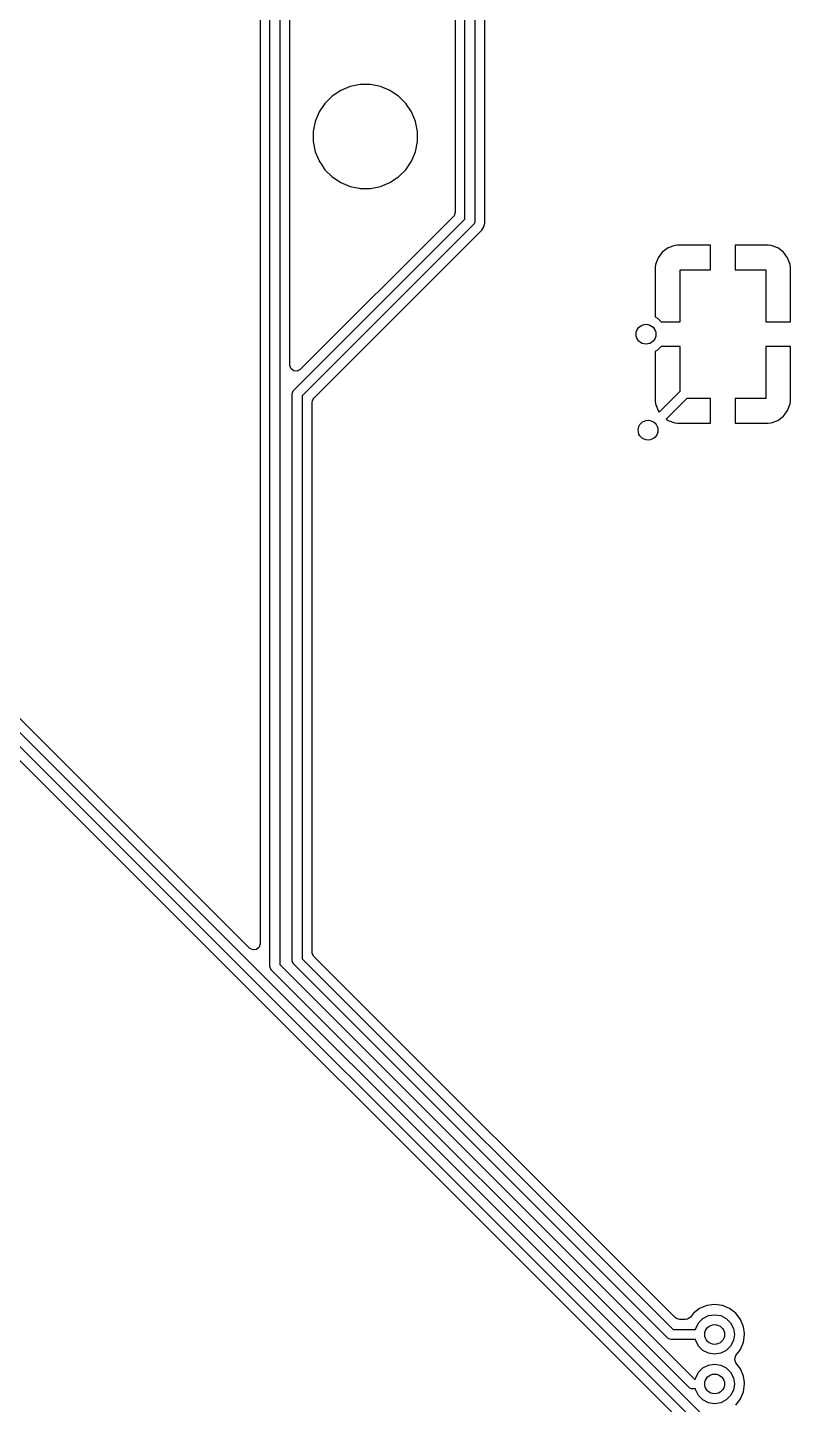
# Model space of a CAD drawing. Extents: x 51 to 261, y -150 to -32.
# Drawn here: x 98.26 to 113.66, y -99.86 to -72.04 of the extents above; entities that cross this region are included whole.
import ezdxf

# ---------------------------------------------------------------- set-up
doc = ezdxf.new("R2010")
doc.units = 0
doc.layers.add('BLACK', color=7, linetype='CONTINUOUS')

msp = doc.modelspace()

# ---------------------------------------------------------------- linework, layer by layer
at = {"layer": 'BLACK', "linetype": 'CONTINUOUS'}
for p, q in [((107.088, -75.904578), (107.088, -54.846797)), ((107.288, -54.805376), (107.288, -75.946)), ((103.151, -91.007259), (103.151, -64.363)), ((103.351, -64.363), (103.351, -90.965837)), ((103.5515, -74.13453), (103.5515, -64.6875)), ((107.4885, -75.906438), (107.4885, -65.888152)), ((106.8875, -69.674862), (106.8875, -75.770167)), ((102.9505, -70.006462), (102.9505, -90.548112)), ((102.738819, -90.635793), (85.495861, -73.392835)), ((104.406342, -73.422024), (104.260024, -73.568342)), ((104.578403, -73.307058), (104.406342, -73.422024)), ((104.769579, -73.22787), (104.578403, -73.307058)), ((104.769587, -73.227868), (104.769579, -73.22787)), ((104.97253, -73.1875), (104.769587, -73.227868)), ((104.972535, -73.1875), (104.97253, -73.1875)), ((105.179465, -73.1875), (104.972535, -73.1875)), ((105.179469, -73.1875), (105.179465, -73.1875)), ((105.382412, -73.227868), (105.179469, -73.1875)), ((105.38242, -73.22787), (105.382412, -73.227868)), ((105.558504, -73.300807), (105.38242, -73.22787)), ((105.573598, -73.307059), (105.558504, -73.300807)), ((105.631538, -73.345773), (105.573598, -73.307059)), ((105.745657, -73.422024), (105.631538, -73.345773)), ((105.891975, -73.568342), (105.745657, -73.422024)), ((85.265167, -73.44569), (111.929977, -100.110501)), ((104.260024, -73.568342), (104.145058, -73.740403)), ((105.891977, -73.568345), (105.891975, -73.568342)), ((106.006941, -73.740402), (105.891977, -73.568345)), ((111.788556, -100.251922), (85.259042, -73.722408)), ((104.065868, -73.931587), (104.0255, -74.13453)), ((104.06587, -73.931579), (104.065868, -73.931587)), ((104.145058, -73.740403), (104.06587, -73.931579)), ((106.08613, -73.93158), (106.006941, -73.740402)), ((106.1265, -74.134535), (106.08613, -73.93158)), ((103.5515, -78.858167), (103.5515, -74.13453)), ((104.0255, -74.13453), (104.0255, -74.341469)), ((106.1265, -74.341465), (106.1265, -74.134535)), ((85.671223, -74.418139), (111.50213, -100.249046)), ((104.0255, -74.341469), (104.065868, -74.544412)), ((104.065868, -74.544412), (104.06587, -74.54442)), ((104.06587, -74.54442), (104.141857, -74.727869)), ((106.006941, -74.735598), (106.08613, -74.54442)), ((106.08613, -74.54442), (106.1265, -74.341465)), ((104.141857, -74.727869), (104.145059, -74.735598)), ((104.145059, -74.735598), (104.181128, -74.78958)), ((104.181128, -74.78958), (104.260024, -74.907657)), ((105.891977, -74.907655), (106.006941, -74.735598)), ((104.260024, -74.907657), (104.406342, -75.053975)), ((104.406342, -75.053975), (104.406345, -75.053977)), ((104.406345, -75.053977), (104.578402, -75.168941)), ((105.573598, -75.168941), (105.745655, -75.053977)), ((105.745655, -75.053977), (105.891977, -74.907655)), ((104.578402, -75.168941), (104.76958, -75.24813)), ((104.76958, -75.24813), (104.948886, -75.283796)), ((104.948886, -75.283796), (104.97253, -75.288499)), ((104.97253, -75.288499), (104.972534, -75.2885)), ((104.972534, -75.2885), (104.972535, -75.2885)), ((104.972535, -75.2885), (105.179466, -75.2885)), ((105.179466, -75.2885), (105.179467, -75.288499)), ((105.179467, -75.288499), (105.38242, -75.24813)), ((105.38242, -75.24813), (105.573598, -75.168941)), ((103.630289, -79.362289), (107.088, -75.904578)), ((106.851181, -75.857848), (103.763181, -78.945848)), ((106.867815, -75.837206), (106.851181, -75.857848)), ((106.8875, -75.770167), (106.867815, -75.837206)), ((107.288, -75.946), (107.286079, -75.965509)), ((107.4885, -75.985562), (107.4885, -75.906438)), ((107.258711, -76.01671), (103.801, -79.474421)), ((106.674816, -76.884155), (107.42846, -76.130511)), ((107.271147, -76.001557), (107.258711, -76.01671)), ((107.286079, -75.965509), (107.271147, -76.001557)), ((107.42846, -76.130511), (107.468022, -76.061988)), ((107.468022, -76.061988), (107.4885, -75.985562)), ((111.188828, -76.488649), (111.073734, -76.574809)), ((111.188835, -76.488645), (111.188828, -76.488649)), ((111.323542, -76.438403), (111.188835, -76.488645)), ((111.323549, -76.438401), (111.323542, -76.438403)), ((111.383077, -76.432), (111.323549, -76.438401)), ((112.045921, -76.432), (111.383077, -76.432)), ((112.045921, -76.932), (112.045921, -76.432)), ((113.208764, -76.432), (112.545921, -76.432)), ((112.545921, -76.432), (112.545921, -76.932)), ((113.268292, -76.438401), (113.208764, -76.432)), ((113.268299, -76.438403), (113.268292, -76.438401)), ((113.403006, -76.488645), (113.268299, -76.438403)), ((113.403013, -76.488649), (113.403006, -76.488645)), ((113.518107, -76.574809), (113.403013, -76.488649)), ((110.987567, -76.689913), (110.937325, -76.82462)), ((110.987571, -76.689906), (110.987567, -76.689913)), ((111.073731, -76.574812), (110.987571, -76.689906)), ((111.073734, -76.574809), (111.073731, -76.574812)), ((113.51811, -76.574812), (113.518107, -76.574809)), ((113.60427, -76.689906), (113.51811, -76.574812)), ((113.604274, -76.689913), (113.60427, -76.689906)), ((113.654516, -76.82462), (113.604274, -76.689913)), ((105.732949, -77.826022), (106.674816, -76.884155)), ((110.937323, -76.824627), (110.930922, -76.884155)), ((110.930922, -76.884155), (110.930922, -77.883837)), ((110.937325, -76.82462), (110.937323, -76.824627)), ((111.430922, -77.982), (111.430922, -76.932)), ((111.430922, -76.932), (112.045921, -76.932)), ((112.545921, -76.932), (113.16092, -76.932)), ((113.16092, -76.932), (113.16092, -77.982)), ((113.654518, -76.824627), (113.654516, -76.82462)), ((113.660919, -76.884155), (113.654518, -76.824627)), ((113.66092, -76.884172), (113.660919, -76.884155)), ((113.66092, -77.982), (113.66092, -76.884172)), ((104.037819, -79.521152), (105.732949, -77.826022)), ((110.930922, -77.883837), (110.979114, -77.908393)), ((110.979114, -77.908393), (111.052721, -77.982)), ((111.052721, -77.982), (111.430922, -77.982)), ((113.16092, -77.982), (113.66092, -77.982)), ((110.979114, -78.555607), (110.930922, -78.580162)), ((110.930922, -78.580162), (110.930922, -79.579844)), ((111.052721, -78.482), (110.979114, -78.555607)), ((111.430922, -78.482), (111.052721, -78.482)), ((111.430922, -79.38459), (111.430922, -78.482)), ((113.66092, -78.482), (113.16092, -78.482)), ((113.16092, -78.482), (113.16092, -79.532)), ((113.66092, -79.579827), (113.66092, -78.482)), ((103.551816, -78.867013), (103.5515, -78.858167)), ((103.576233, -78.932477), (103.551816, -78.867013)), ((103.632166, -78.974349), (103.576233, -78.932477)), ((103.701858, -78.979333), (103.632166, -78.974349)), ((103.763181, -78.945848), (103.701858, -78.979333)), ((103.601, -79.433), (103.602921, -79.413491)), ((103.601, -90.891573), (103.601, -79.433)), ((103.602921, -79.413491), (103.617853, -79.377443)), ((103.617853, -79.377443), (103.630289, -79.362289)), ((103.801, -79.474421), (103.801, -90.850151)), ((104.010012, -79.579844), (104.021185, -79.541794)), ((104.021185, -79.541794), (104.037819, -79.521152)), ((111.010624, -79.804887), (111.430922, -79.38459)), ((111.566356, -79.532), (111.151185, -79.94717)), ((112.045921, -79.532), (111.566356, -79.532)), ((112.045921, -80.032), (112.045921, -79.532)), ((113.16092, -79.532), (112.545921, -79.532)), ((112.545921, -79.532), (112.545921, -80.032)), ((104.0015, -79.608833), (104.010012, -79.579844)), ((104.0015, -80.642257), (104.0015, -79.608833)), ((110.930922, -79.579844), (110.937323, -79.639372)), ((110.937323, -79.639372), (110.937325, -79.639379)), ((110.937325, -79.639379), (110.987567, -79.774086)), ((110.987567, -79.774086), (110.987571, -79.774093)), ((110.987571, -79.774093), (111.010624, -79.804887)), ((113.51811, -79.889187), (113.60427, -79.774093)), ((113.60427, -79.774093), (113.604274, -79.774086)), ((113.604274, -79.774086), (113.654516, -79.639379)), ((113.654516, -79.639379), (113.654518, -79.639372)), ((113.654518, -79.639372), (113.660919, -79.579844)), ((113.660919, -79.579844), (113.66092, -79.579827)), ((111.151185, -79.94717), (111.188828, -79.97535)), ((111.188828, -79.97535), (111.188835, -79.975354)), ((111.188835, -79.975354), (111.323542, -80.025596)), ((111.323542, -80.025596), (111.323549, -80.025598)), ((111.323549, -80.025598), (111.383077, -80.031999)), ((111.383077, -80.031999), (111.383094, -80.032)), ((111.383094, -80.032), (112.045921, -80.032)), ((112.545921, -80.032), (113.208748, -80.032)), ((113.208748, -80.032), (113.208764, -80.031999)), ((113.208764, -80.031999), (113.268292, -80.025598)), ((113.268292, -80.025598), (113.268299, -80.025596)), ((113.268299, -80.025596), (113.403006, -79.975354)), ((113.403006, -79.975354), (113.403013, -79.97535)), ((113.403013, -79.97535), (113.518107, -79.88919)), ((113.518107, -79.88919), (113.51811, -79.889187)), ((104.0015, -90.71574), (104.0015, -80.642257)), ((102.745297, -90.641825), (102.738819, -90.635793)), ((102.808853, -90.67085), (102.745297, -90.641825)), ((102.878011, -90.660906), (102.808853, -90.67085)), ((102.930815, -90.615151), (102.878011, -90.660906)), ((102.9505, -90.548112), (102.930815, -90.615151)), ((103.351, -90.965837), (111.726163, -99.341)), ((103.602921, -90.911082), (103.601, -90.891573)), ((103.617853, -90.94713), (103.602921, -90.911082)), ((103.630289, -90.962284), (103.617853, -90.94713)), ((111.179731, -98.511725), (103.630289, -90.962284)), ((103.801, -90.850151), (111.291863, -98.341015)), ((104.004334, -90.742098), (104.0015, -90.71574)), ((104.037819, -90.803421), (104.004334, -90.742098)), ((111.338594, -98.104196), (104.037819, -90.803421)), ((103.152921, -91.026768), (103.151, -91.007259)), ((103.167853, -91.062816), (103.152921, -91.026768)), ((103.180289, -91.07797), (103.167853, -91.062816)), ((111.61403, -99.511711), (103.180289, -91.07797)), ((111.827189, -97.916478), (111.701745, -98.012734)), ((111.973266, -97.855971), (111.827189, -97.916478)), ((111.973268, -97.85597), (111.973266, -97.855971)), ((112.130028, -97.835333), (111.973268, -97.85597)), ((112.13003, -97.835333), (112.130028, -97.835333)), ((112.286789, -97.85597), (112.13003, -97.835333)), ((112.286791, -97.855971), (112.286789, -97.85597)), ((112.43287, -97.916479), (112.286791, -97.855971)), ((112.558311, -98.012733), (112.43287, -97.916479)), ((111.359236, -98.12083), (111.338594, -98.104196)), ((111.426275, -98.140515), (111.359236, -98.12083)), ((111.542547, -98.140515), (111.426275, -98.140515)), ((111.584495, -98.133204), (111.542547, -98.140515)), ((111.640923, -98.092001), (111.584495, -98.133204)), ((111.701745, -98.012734), (111.640923, -98.092001)), ((111.806422, -98.205901), (111.894915, -98.117408)), ((111.894915, -98.117408), (112.006422, -98.060592)), ((112.006422, -98.060592), (112.130029, -98.041015)), ((112.130029, -98.041015), (112.253636, -98.060592)), ((112.253636, -98.060592), (112.365143, -98.117408)), ((112.365143, -98.117408), (112.453636, -98.205901)), ((112.654565, -98.138174), (112.558311, -98.012733)), ((112.715073, -98.284253), (112.654565, -98.138174)), ((111.291863, -98.341015), (111.745867, -98.341015)), ((111.745867, -98.341015), (111.749606, -98.317408)), ((111.749606, -98.317408), (111.806422, -98.205901)), ((112.453636, -98.205901), (112.510452, -98.317408)), ((112.510452, -98.317408), (112.530029, -98.441015)), ((112.530029, -98.441015), (112.510452, -98.564622)), ((112.715073, -98.284254), (112.715073, -98.284253)), ((112.733317, -98.422834), (112.715073, -98.284254)), ((112.715073, -98.597777), (112.735711, -98.441015)), ((112.735711, -98.441015), (112.733317, -98.422834)), ((111.194884, -98.524162), (111.179731, -98.511725)), ((111.205442, -98.528535), (111.194884, -98.524162)), ((111.230933, -98.539094), (111.205442, -98.528535)), ((111.250442, -98.541015), (111.230933, -98.539094)), ((111.745867, -98.541015), (111.250442, -98.541015)), ((111.749606, -98.564622), (111.745867, -98.541015)), ((111.806422, -98.676129), (111.749606, -98.564622)), ((111.894915, -98.764622), (111.806422, -98.676129)), ((112.453636, -98.676129), (112.365143, -98.764622)), ((112.510452, -98.564622), (112.453636, -98.676129)), ((112.561201, -98.865529), (112.654565, -98.743856)), ((112.654565, -98.743856), (112.715073, -98.597777)), ((112.006422, -98.821438), (111.894915, -98.764622)), ((112.130029, -98.841015), (112.006422, -98.821438)), ((112.253636, -98.821438), (112.130029, -98.841015)), ((112.365143, -98.764622), (112.253636, -98.821438)), ((112.536013, -98.951325), (112.550051, -98.88288)), ((112.561205, -99.01649), (112.536013, -98.951325)), ((112.550051, -98.88288), (112.561201, -98.865529)), ((112.654565, -99.138159), (112.561205, -99.01649)), ((111.749606, -99.317393), (111.806422, -99.205886)), ((111.806422, -99.205886), (111.894915, -99.117393)), ((111.894915, -99.117393), (112.006422, -99.060577)), ((112.006422, -99.060577), (112.130029, -99.041)), ((112.130029, -99.041), (112.253636, -99.060577)), ((112.253636, -99.060577), (112.365143, -99.117393)), ((112.365143, -99.117393), (112.453636, -99.205886)), ((112.453636, -99.205886), (112.510452, -99.317393)), ((112.715073, -99.284238), (112.654565, -99.138159)), ((112.715073, -99.284239), (112.715073, -99.284238)), ((112.732237, -99.414615), (112.715073, -99.284239)), ((111.629184, -99.524147), (111.61403, -99.511711)), ((111.665232, -99.539079), (111.629184, -99.524147)), ((111.684741, -99.541), (111.665232, -99.539079)), ((111.745867, -99.541), (111.684741, -99.541)), ((111.726163, -99.341), (111.745867, -99.341)), ((111.745867, -99.341), (111.749606, -99.317393)), ((111.749606, -99.564607), (111.745867, -99.541)), ((111.806422, -99.676114), (111.749606, -99.564607)), ((112.510452, -99.564607), (112.453636, -99.676114)), ((112.510452, -99.317393), (112.530029, -99.441)), ((112.530029, -99.441), (112.510452, -99.564607)), ((112.715073, -99.597762), (112.735711, -99.441)), ((112.735711, -99.441), (112.732237, -99.414615)), ((111.894915, -99.764607), (111.806422, -99.676114)), ((112.006422, -99.821423), (111.894915, -99.764607)), ((112.130029, -99.841), (112.006422, -99.821423)), ((112.253636, -99.821423), (112.130029, -99.841)), ((112.365143, -99.764607), (112.253636, -99.821423)), ((112.453636, -99.676114), (112.365143, -99.764607)), ((112.558311, -99.869282), (112.654565, -99.743841)), ((112.654565, -99.743841), (112.715073, -99.597762))]:
    msp.add_line(p, q, dxfattribs=at)
at = {"layer": 'BLACK'}
for centre in [(110.744, -78.232), (110.786, -80.170934), (112.130029, -98.441015), (112.130029, -99.441)]:
    msp.add_circle(centre, 0.2, dxfattribs=at)

doc.saveas('drawing.dxf')
